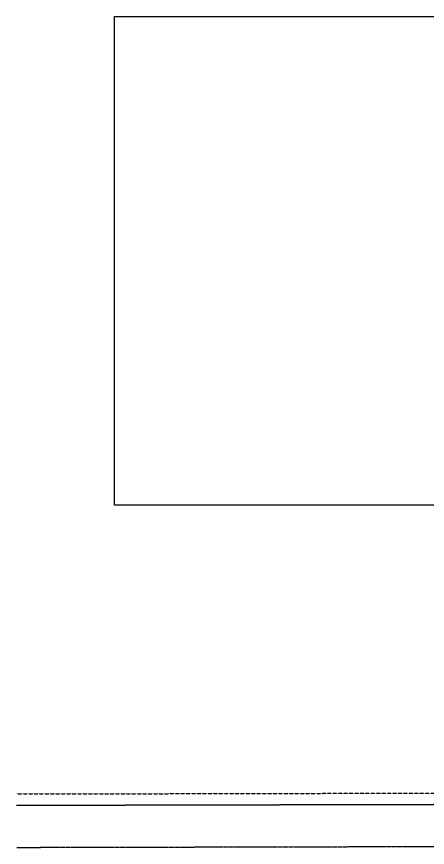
# Model space of a CAD drawing. Extents: x -13328 to 38686, y -10157 to 7853.
# Drawn here: x 29615 to 33123, y 363 to 7459 of the extents above; entities that cross this region are included whole.
import ezdxf

# ---------------------------------------------------------------- set-up
doc = ezdxf.new("R2010")
doc.units = 0
doc.header["$LTSCALE"] = 1.5
doc.header["$MEASUREMENT"] = 0
for name, pattern in [('CENTER2', [1.125, 0.75, -0.125, 0.125, -0.125]), ('DASHED', [0.75, 0.5, -0.25]), ('DASHED2', [0.375, 0.25, -0.125])]:
    doc.linetypes.add(name, pattern=pattern)
doc.layers.get('0').update_dxf_attribs({"color": 8})
for name, color, linetype in [('AS-CL', 3, 'CENTER2'), ('AS-ESMT', 4, 'DASHED2'), ('AS-ROW', 5, 'DASHED')]:
    doc.layers.add(name, color=color, linetype=linetype)
picture_1 = doc.add_image_def('image1.jpg', size_in_pixel=(1332, 919))

msp = doc.modelspace()

# ---------------------------------------------------------------- linework, layer by layer
at = {"layer": 'AS-CL'}
msp.add_line((29615.6336, 363.0433, -13342.582), (37712.8546, 380.591, -13342.582), dxfattribs=at)
at = {"layer": 'AS-ESMT'}
msp.add_line((29614.6454, 819.0422, -13342.582), (37711.8664, 836.5899, -13342.582), dxfattribs=at)
at = {"layer": 'AS-ROW'}
msp.add_line((29614.8535, 723.0425, -13342.582), (34014.1631, 732.5763, -13342.582), dxfattribs=at)

# ---------------------------------------------------------------- pictures from other files: only their frames are drawn
image = msp.add_image(picture_1, insert=(30451.3082, 3286.3982), size_in_units=(6047.5982, 4172.4795))
image.dxf.flags = 7

doc.saveas('drawing.dxf')
